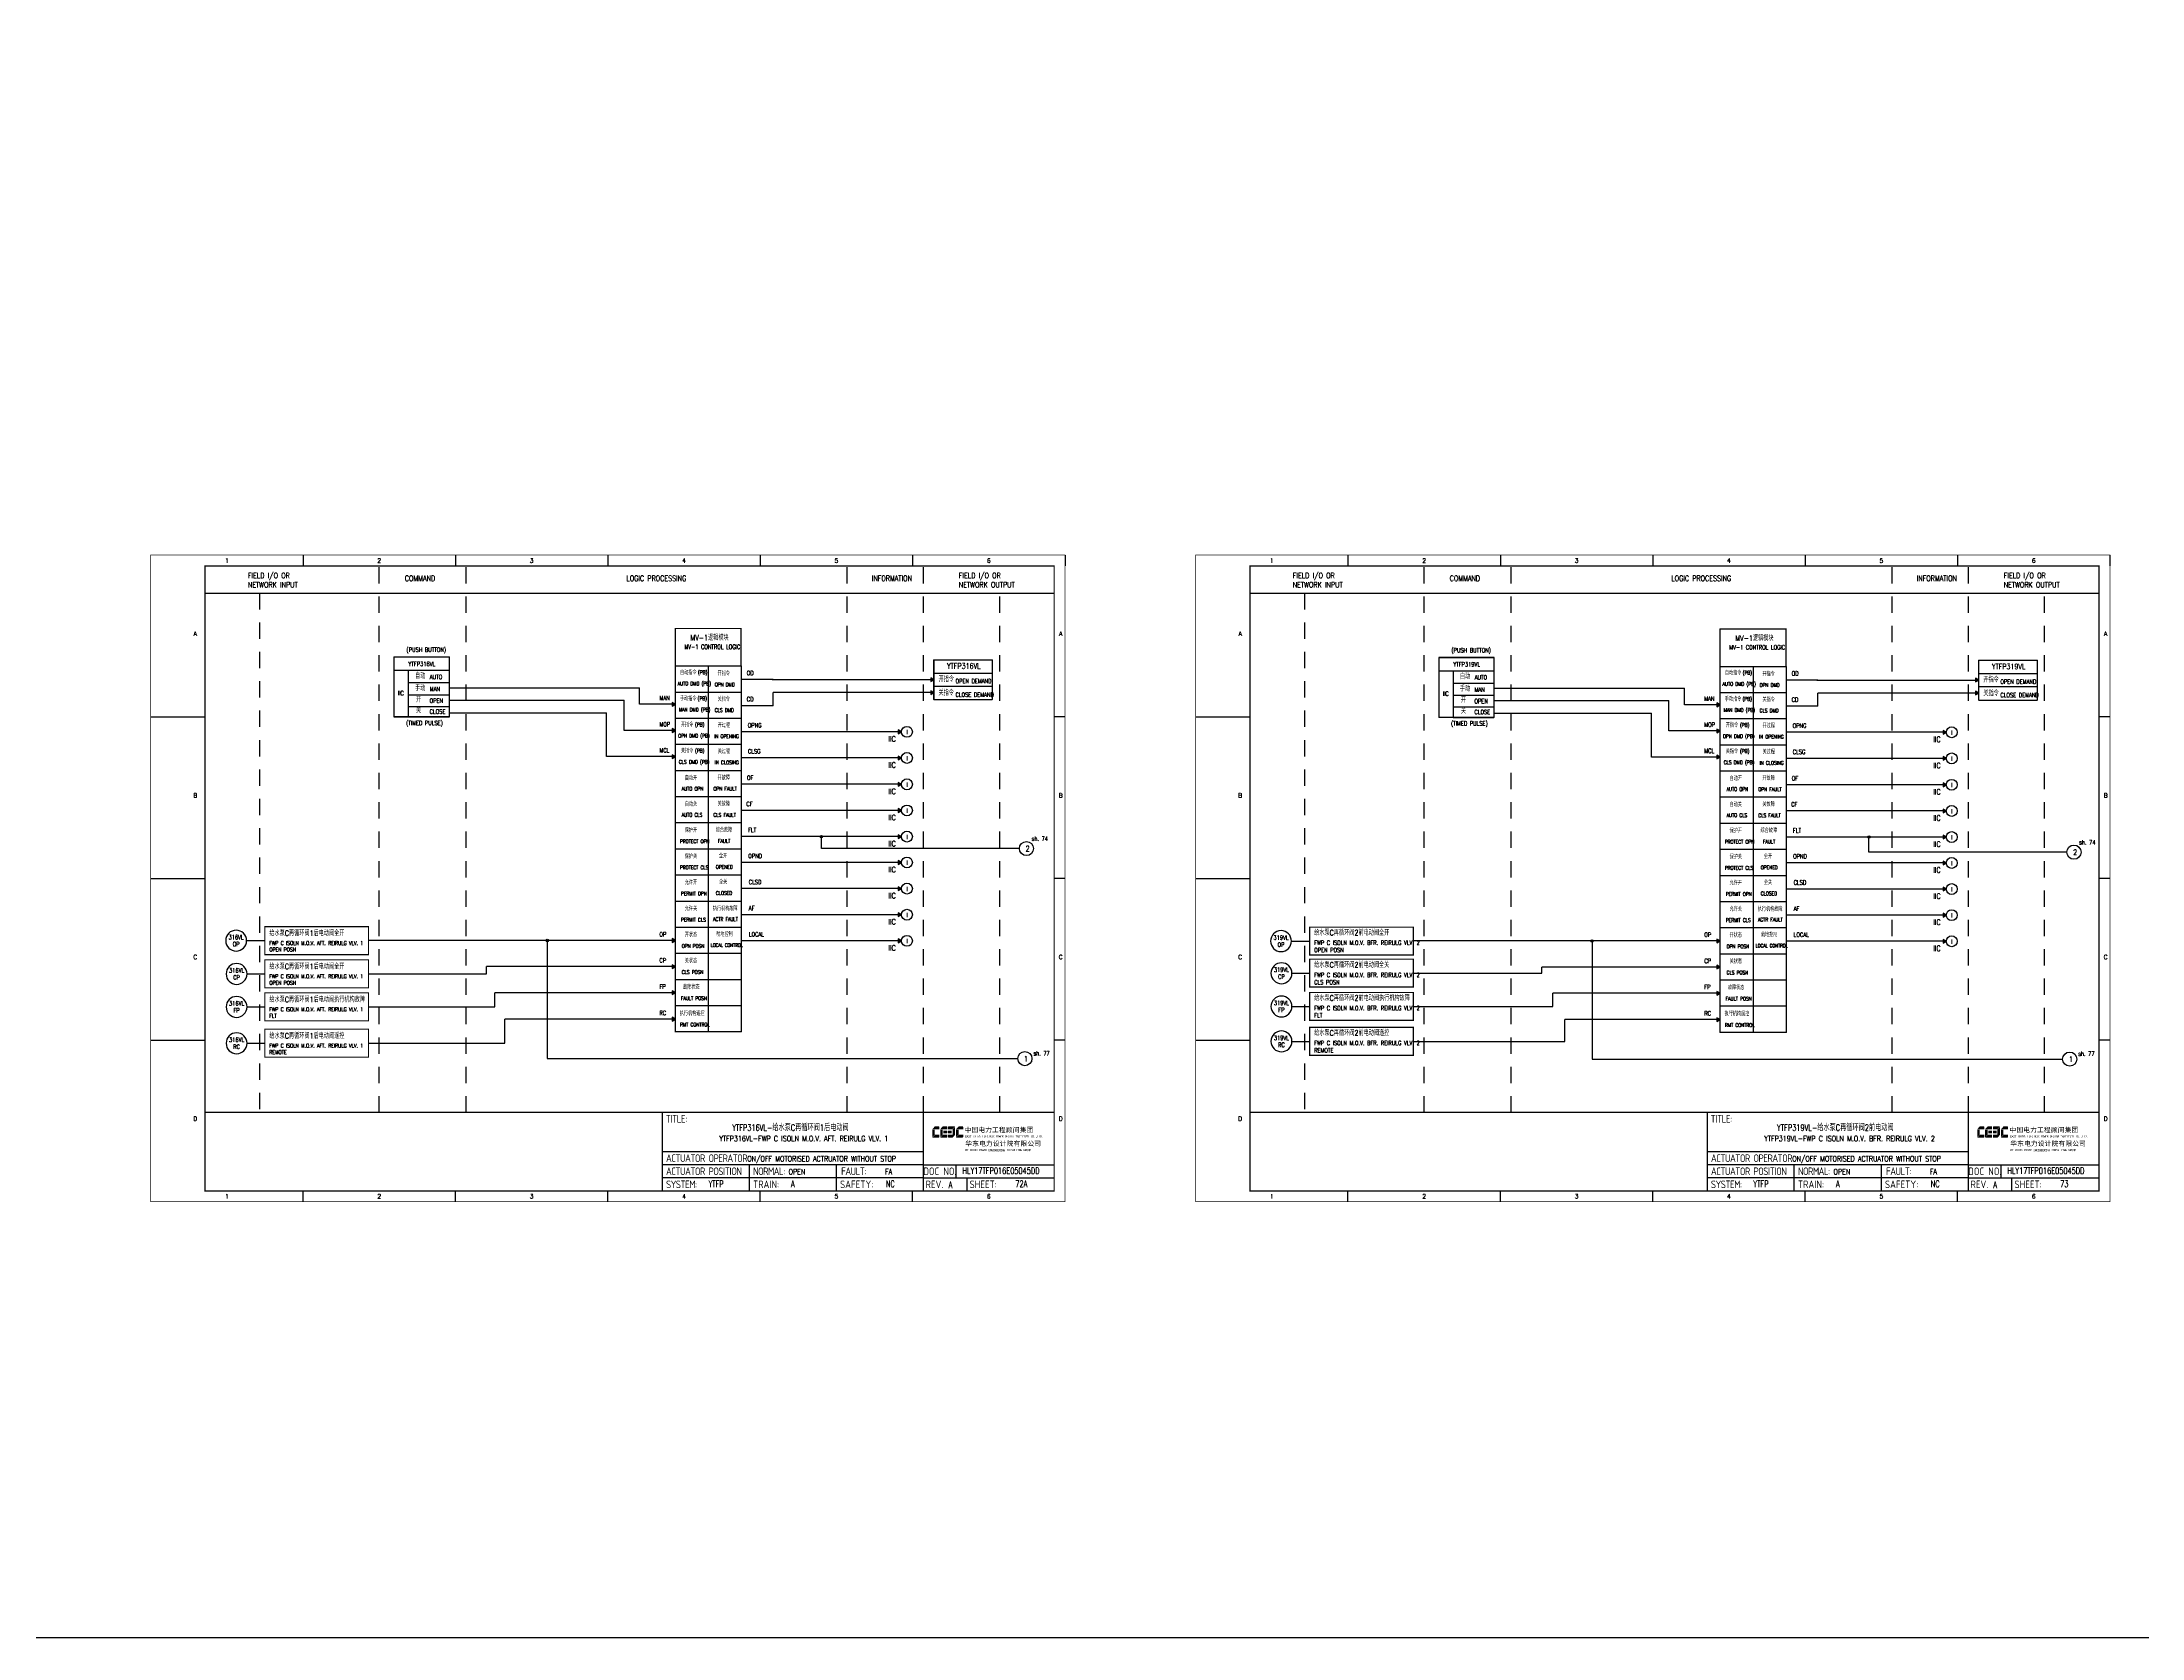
# Model space of a CAD drawing. Header units: millimetres. Extents: x 38833 to 52469, y 29493 to 32647.
# Drawn here: x 43037 to 44001, y 29493 to 30226 of the extents above; entities that cross this region are included whole.
import ezdxf
from ezdxf.enums import TextEntityAlignment as Align

# ---------------------------------------------------------------- set-up
doc = ezdxf.new("R2010")
doc.units = ezdxf.units.MM
doc.linetypes.add('DASHED', pattern=[0.75, 0.5, -0.25])
doc.linetypes.add('JIS_02_0.7', pattern=[1.35, 0.75, -0.6])
for name, color, linetype in [('INSTRUMENT', 4, 'Continuous'), ('MLINE', 6, 'Continuous'), ('TITLE', 1, 'Continuous'), ('TK', 7, 'Continuous'), ('图框_外框线', 7, 'Continuous'), ('图框_标题栏文字', 6, 'Continuous')]:
    doc.layers.add(name, color=color, linetype=linetype)
doc.styles.add('ecepdi', font='simhei.ttf', dxfattribs={"width": 0.9})
doc.styles.get("Standard").update_dxf_attribs({"font": 'romans.shx', "width": 0.7, "bigfont": 'hztxta.shx'})
doc.styles.add('工程字', font='gbenor.shx', dxfattribs={"bigfont": 'gbcbig.shx'})

# ---------------------------------------------------------------- blocks, each defined once
blk = doc.blocks.new('INS00')
at = {"layer": 'INSTRUMENT', "color": 0}
blk.add_lwpolyline([(6, 0, 1), (-6, 0, 1)], format="xyb", close=True, dxfattribs=at)
at = {"layer": 'INSTRUMENT', "flags": 1}
for tag, p in [('INSNAM', (0, 9)), ('INSDGN', (0, -9)), ('INSTYP', (0, -12)), ('INSSUP', (0, -15)), ('INSMAN', (0, -18)), ('INSREM', (0, -21))]:
    blk.add_attdef(tag, text='', height=3, dxfattribs=at).set_placement(p, align=Align.TOP_CENTER)
at = {"layer": 'INSTRUMENT', "width": 0.7}
for tag, p in [('INSIDE', (0, 2)), ('INSSYS', (0, -2))]:
    blk.add_attdef(tag, text='', height=2.5, dxfattribs=at).set_placement(p, align=Align.MIDDLE)
for tag, p in [('INSHH', (6, 3.5)), ('INSL', (6, -3)), ('INSLL', (6, -6))]:
    blk.add_attdef(tag, p, '', height=2.5, dxfattribs=at)
at = {"layer": 'INSTRUMENT', "linetype": 'DASHED', "width": 0.7}
blk.add_attdef('INSH', (6, 0.5), '', height=2.5, dxfattribs=at)
blk = doc.blocks.new('A$C1E0003F3')
h = blk.add_hatch(color=152)
edge = h.paths.add_edge_path()
edge.add_ellipse((5.15, 4.41), major_axis=(0, 0.211), ratio=0.769231, start_angle=-90, end_angle=0)
edge.add_line((5.15, 4.62), (3.22, 4.62))
edge.add_line((3.22, 4.62), (2.09, 3.35))
edge.add_line((2.09, 3.35), (5.32, 3.35))
edge.add_line((5.32, 3.35), (5.32, 4.41))
h.paths.add_polyline_path([(3.22, 3.23), (2.09, 3.23), (2.09, -0.36), (3.22, 0.91)])
edge = h.paths.add_edge_path()
edge.add_line((5.32, 0.81), (3.27, 0.81))
edge.add_line((3.27, 0.81), (2.13, -0.46))
edge.add_line((2.13, -0.46), (5.15, -0.46))
edge.add_ellipse((5.15, -0.25), major_axis=(0, 0.211), ratio=0.769231, start_angle=180, end_angle=270)
edge.add_line((5.32, -0.25), (5.32, 0.81))
h = blk.add_hatch(color=152)
edge = h.paths.add_edge_path()
edge.add_ellipse((8.78, 4.41), major_axis=(0, 0.211), ratio=0.769231, start_angle=-90, end_angle=0)
edge.add_line((8.78, 4.62), (6.84, 4.62))
edge.add_line((6.84, 4.62), (5.71, 3.35))
edge.add_line((5.71, 3.35), (8.94, 3.35))
edge.add_line((8.94, 3.35), (8.94, 4.41))
h.paths.add_polyline_path([(6.84, 3.23), (5.71, 3.23), (5.71, -0.36), (6.84, 0.91)])
edge = h.paths.add_edge_path()
edge.add_ellipse((8.78, 2.49), major_axis=(0, 0.211), ratio=0.769231, start_angle=-90, end_angle=0)
edge.add_line((8.78, 2.7), (7.22, 2.7))
edge.add_line((7.22, 2.7), (7.22, 1.44))
edge.add_line((7.22, 1.44), (8.78, 1.44))
edge.add_ellipse((8.78, 1.65), major_axis=(0, 0.211), ratio=0.769231, start_angle=180, end_angle=270)
edge.add_line((8.94, 1.65), (8.94, 2.49))
edge = h.paths.add_edge_path()
edge.add_line((8.94, 0.81), (6.89, 0.81))
edge.add_line((6.89, 0.81), (5.75, -0.46))
edge.add_line((5.75, -0.46), (8.78, -0.46))
edge.add_ellipse((8.78, -0.25), major_axis=(0, 0.211), ratio=0.769231, start_angle=180, end_angle=270)
edge.add_line((8.94, -0.25), (8.94, 0.81))
h = blk.add_hatch(color=1)
edge = h.paths.add_edge_path()
edge.add_line((12.48, 4.62), (9.46, 4.62))
edge.add_ellipse((9.46, 4.41), major_axis=(0, 0.211), ratio=0.769231, start_angle=0, end_angle=90)
edge.add_line((9.3, 4.41), (9.3, 3.35))
edge.add_line((9.3, 3.35), (11.35, 3.35))
edge.add_line((11.35, 3.35), (12.48, 4.62))
h.paths.add_polyline_path([(12.57, 4.56), (11.38, 3.23), (11.38, 0.93), (12.57, 0.93)])
edge = h.paths.add_edge_path()
edge.add_line((11.03, 2.7), (9.46, 2.7))
edge.add_ellipse((9.46, 2.49), major_axis=(0, 0.211), ratio=0.769231, start_angle=0, end_angle=90)
edge.add_line((9.3, 2.49), (9.3, 1.65))
edge.add_ellipse((9.46, 1.65), major_axis=(0, 0.211), ratio=0.769231, start_angle=90, end_angle=180)
edge.add_line((9.46, 1.44), (11.03, 1.44))
edge.add_line((11.03, 1.44), (11.03, 2.7))
h = blk.add_hatch(color=1)
edge = h.paths.add_edge_path()
edge.add_line((12.58, 0.79), (9.3, 0.79))
edge.add_line((9.3, 0.79), (9.3, -0.27))
edge.add_ellipse((9.46, -0.27), major_axis=(0, 0.211), ratio=0.769231, start_angle=90, end_angle=180)
edge.add_line((9.46, -0.48), (11.43, -0.48))
edge.add_line((11.43, -0.48), (12.58, 0.79))
h = blk.add_hatch(color=152)
edge = h.paths.add_edge_path()
edge.add_ellipse((16.11, 4.41), major_axis=(0, 0.211), ratio=0.769231, start_angle=-90, end_angle=0)
edge.add_line((16.11, 4.62), (14.14, 4.62))
edge.add_line((14.14, 4.62), (13, 3.35))
edge.add_line((13, 3.35), (16.27, 3.35))
edge.add_line((16.27, 3.35), (16.27, 4.41))
h.paths.add_polyline_path([(14.14, 3.23), (13, 3.23), (13, -0.36), (14.14, 0.91)])
edge = h.paths.add_edge_path()
edge.add_line((16.27, 0.81), (14.18, 0.81))
edge.add_line((14.18, 0.81), (13.04, -0.46))
edge.add_line((13.04, -0.46), (16.03, -0.46))
edge.add_ellipse((16.03, -0.15), major_axis=(0, 0.316), ratio=0.769231, start_angle=180, end_angle=270)
edge.add_line((16.27, -0.15), (16.27, 0.81))
at = {"layer": 'TITLE', "color": 7, "style": 'ecepdi'}
for s, p in [('中', (16.92, 1.94)), ('国', (20.09, 2)), ('电', (23.25, 1.99)), ('力', (26.39, 1.96)), ('工', (29.53, 1.95)), ('程', (32.71, 1.98)), ('顾', (35.9, 1.98)), ('问', (39.09, 1.94)), ('集', (42.26, 1.98)), ('团', (45.42, 2.01)), ('华', (17.24, -4.31)), ('东', (20.45, -4.29)), ('电', (23.62, -4.35)), ('力', (26.75, -4.32)), ('设', (29.92, -4.3)), ('计', (33.05, -4.31)), ('院', (36.26, -4.29)), ('有', (39.41, -4.29)), ('限', (42.57, -4.32)), ('公', (45.78, -4.38)), ('司', (48.91, -4.35))]:
    blk.add_text(s, height=2.2, dxfattribs=at).set_placement(p)
at = {"layer": 'TITLE', "color": 7, "style": 'ecepdi', "width": 0.975}
for s, p in [('E', (17.58, 0.02)), ('A', (18.29, 0.03)), ('S', (19, 0.03)), ('T', (19.7, 0.03)), ('C', (21.1, 0.09)), ('H', (21.77, 0.09)), ('I', (22.46, 0.09)), ('N', (23.17, 0.1)), ('A', (23.86, 0.1)), ('E', (25.35, 0.09)), ('L', (26.05, 0.11)), ('E', (26.76, 0.1)), ('C', (27.46, 0.12)), ('T', (28.18, 0.11)), ('R', (28.87, 0.1)), ('I', (29.57, 0.11)), ('C', (30.28, 0.1)), ('P', (31.64, 0.09)), ('O', (32.32, 0.08)), ('W', (33.03, 0.08)), ('E', (33.72, 0.08)), ('R', (34.42, 0.09)), ('D', (35.81, 0.1)), ('E', (36.52, 0.1)), ('S', (37.2, 0.1)), ('I', (37.91, 0.09)), ('G', (38.68, 0.11)), ('N', (39.38, 0.09)), ('I', (40.72, 0.07)), ('N', (41.43, 0.08)), ('S', (42.14, 0.08)), ('T', (42.83, 0.08)), ('I', (43.52, 0.09)), ('T', (44.22, 0.07)), ('U', (44.93, 0.07)), ('T', (45.63, 0.08)), ('E', (46.34, 0.09)), ('C', (47.76, 0.11)), ('O', (48.48, 0.1)), ('L', (50.56, 0.1)), ('T', (51.27, 0.1)), ('D', (51.96, 0.1)), ('O', (17.67, -6.18)), ('OF', (18.01, -6.2)), ('F', (18.37, -6.2)), ('C', (19.8, -6.19)), ('H', (20.47, -6.19)), ('I', (21.15, -6.19)), ('N', (21.87, -6.18)), ('A', (22.56, -6.18)), ('P', (23.98, -6.2)), ('O', (24.66, -6.21)), ('W', (25.36, -6.21)), ('E', (26.06, -6.21)), ('R', (26.75, -6.2)), ('E', (28.19, -6.24)), ('N', (28.91, -6.27)), ('G', (29.62, -6.26)), ('I', (30.32, -6.27)), ('N', (31.02, -6.27)), ('E', (31.7, -6.28)), ('E', (32.41, -6.27)), ('R', (33.1, -6.24)), ('I', (33.81, -6.24)), ('N', (34.51, -6.26)), ('G', (35.2, -6.24)), ('C', (36.61, -6.19)), ('O', (37.3, -6.21)), ('N', (38, -6.2)), ('S', (38.71, -6.21)), ('U', (39.41, -6.18)), ('L', (40.11, -6.18)), ('T', (40.81, -6.19)), ('I', (41.51, -6.21)), ('N', (42.2, -6.21)), ('G', (42.91, -6.17)), ('G', (44.29, -6.2)), ('R', (45, -6.21)), ('O', (45.69, -6.22)), ('U', (46.39, -6.2)), ('P', (47.1, -6.23)), ('.', (49.23, 0.1)), (',', (49.87, 0.1)), ('.', (52.72, 0.11))]:
    blk.add_text(s, height=1, dxfattribs=at).set_placement(p, align=Align.MIDDLE_CENTER)
blk = doc.blocks.new('A$C613255F0')
for p, q in [((70, 297), (70, 292)), ((140, 297), (140, 292)), ((210, 297), (210, 292)), ((280, 297), (280, 292)), ((350, 297), (350, 292)), ((420, 297), (420, 292)), ((0, 222.75), (25, 222.75)), ((420, 222.75), (415, 222.75)), ((0, 148.5), (25, 148.5)), ((420, 148.5), (415, 148.5)), ((0, 74.25), (25, 74.25)), ((420, 74.25), (415, 74.25)), ((70, 0), (70, 5)), ((140, 0), (140, 5)), ((210, 0), (210, 5)), ((280, 0), (280, 5)), ((350, 0), (350, 5))]:
    blk.add_line(p, q)
at = {"layer": 'MLINE', "linetype": 'JIS_02_0.7', "ltscale": 10}
for p, q in [((105, 41), (105, 292)), ((145, 41), (145, 292)), ((320, 41), (320, 292)), ((355, 41), (355, 292)), ((50, 279.56), (50, 41)), ((390, 41), (390, 279.56))]:
    blk.add_line(p, q, dxfattribs=at)
at = {"layer": 'MLINE'}
blk.add_line((25, 279.56), (415, 279.56), dxfattribs=at)
at = {"layer": '图框_外框线'}
for p, q in [((355, 5), (355, 41)), ((355, 23), (235, 23)), ((355, 17), (235, 17)), ((355, 11), (235, 11)), ((355, 11), (235, 11)), ((275, 11), (275, 17)), ((275, 5), (275, 11)), ((315, 11), (315, 17)), ((315, 5), (315, 11)), ((355, 17), (415, 17)), ((355, 11), (415, 11)), ((370, 11), (370, 17)), ((375, 5), (375, 11))]:
    blk.add_line(p, q, dxfattribs=at)
for points, const_width in [([(0, 0), (420, 0), (420, 297), (0, 297)], 0.3), ([(25, 5), (415, 5), (415, 292), (25, 292)], 0.6)]:
    blk.add_lwpolyline(points, close=True, dxfattribs=dict(at, const_width=const_width))
at = {"layer": '图框_外框线', "const_width": 0.6}
blk.add_lwpolyline([(235, 41), (25, 41)], dxfattribs=at)
at = {"layer": '图框_外框线'}
blk.add_lwpolyline([(415, 41, 0.6, 0.6, 0), (235, 41, 0.6, 0.6, 0), (235, 5, 0, 0, 0)], format="xyseb", dxfattribs=at)
blk.add_blockref('A$C1E0003F3', (356.94, 29.95))
at = {"layer": 'MLINE', "char_height": 2.5, "width": 31.8959, "attachment_point": 1}
for s, insert in [('FIELD I/O OR', (44.67, 288.89)), ('FIELD I/O OR', (371.22, 288.89)), ('NETWORK INPUT', (44.67, 284.64)), ('COMMAND', (116.74, 287.58)), ('LOGIC PROCESSING', (218.52, 287.58)), ('INFORMATION', (331.25, 287.58)), ('NETWORK OUTPUT', (371.22, 284.64))]:
    blk.add_mtext(s, dxfattribs=dict(at, insert=insert))
at = {"layer": 'TK', "color": 3}
for s, p in [('1', (35, 294.5)), ('2', (105, 294.5)), ('3', (175, 294.5)), ('4', (245, 294.5)), ('5', (315, 294.5)), ('6', (385, 294.5)), ('1', (35, 2.5)), ('2', (105, 2.5)), ('3', (175, 2.5)), ('4', (245, 2.5)), ('5', (315, 2.5)), ('6', (385, 2.5))]:
    blk.add_text(s, height=2, dxfattribs=at).set_placement(p, align=Align.MIDDLE)
for s, p in [('A', (20.5, 259.88)), ('A', (418, 259.88)), ('B', (20.5, 185.62)), ('B', (418, 185.62)), ('C', (20.5, 111.38)), ('C', (418, 111.38)), ('D', (20.5, 37.12)), ('D', (418, 37.12))]:
    blk.add_text(s, height=2, dxfattribs=at).set_placement(p, align=Align.CENTER)
at = {"layer": '图框_标题栏文字', "char_height": 3.5, "style": '工程字'}
for s, insert, width, attachment_point in [('{\\T0.9; TITLE:}', (234.86, 38.09), 14.2249, 4), ('{\\T0.9; ACTUATOR OPERATOR:}', (235, 20), 40, 4), ('{\\T0.9; ACTUATOR POSITION}', (235, 14), 45, 4), ('{\\T0.9; SYSTEM:}', (235, 8), 17.9526, 4), ('{\\T0.9; }TRAIN: ', (275, 8), 17.6638, 4), ('{\\T0.9; NORMAL:}', (275, 14), 18.2557, 4), ('SAFETY:', (324.3, 8), 22.3993, 5), ('{\\T0.9; FAULT:}', (315.44, 14), 15, 4), ('DOC NO.', (362.5, 14), 15, 5), ('REV.', (360, 8), 10, 5), ('SHEET:', (382.42, 8), 20, 5)]:
    blk.add_mtext(s, dxfattribs=dict(at, insert=insert, width=width, attachment_point=attachment_point))

msp = doc.modelspace()

# ---------------------------------------------------------------- hatches: boundary and pattern name
for points in [[(43446.55, 29933.23), (43445.05, 29934.09), (43445.05, 29932.36)], [(43926.46, 29933.09), (43924.96, 29933.95), (43924.96, 29932.22)], [(43327.76, 29921.93), (43326.26, 29922.79), (43326.26, 29921.06)], [(43446.55, 29927.33), (43445.05, 29928.19), (43445.05, 29926.46)], [(43807.67, 29921.72), (43806.17, 29922.59), (43806.17, 29920.85)], [(43926.46, 29927.12), (43924.96, 29927.99), (43924.96, 29926.25)], [(43327.76, 29909.93), (43326.26, 29910.79), (43326.26, 29909.06)], [(43431.64, 29909.3), (43430.14, 29910.17), (43430.14, 29908.44)], [(43807.67, 29909.72), (43806.17, 29910.59), (43806.17, 29908.85)], [(43911.54, 29909.09), (43910.04, 29909.96), (43910.04, 29908.23)], [(43327.76, 29897.93), (43326.26, 29898.79), (43326.26, 29897.06)], [(43431.64, 29897.3), (43430.14, 29898.17), (43430.14, 29896.44)], [(43807.67, 29897.72), (43806.17, 29898.59), (43806.17, 29896.85)], [(43911.54, 29897.09), (43910.04, 29897.96), (43910.04, 29896.23)], [(43431.64, 29885.19), (43430.14, 29886.05), (43430.14, 29884.32)], [(43911.54, 29884.98), (43910.04, 29885.84), (43910.04, 29884.11)], [(43431.64, 29873.19), (43430.14, 29874.05), (43430.14, 29872.32)], [(43911.54, 29872.98), (43910.04, 29873.84), (43910.04, 29872.11)], [(43431.64, 29861.19), (43430.14, 29862.05), (43430.14, 29860.32)], [(43911.54, 29860.98), (43910.04, 29861.84), (43910.04, 29860.11)], [(43431.64, 29849.3), (43430.14, 29850.17), (43430.14, 29848.44)], [(43911.54, 29849.09), (43910.04, 29849.96), (43910.04, 29848.23)], [(43431.64, 29837.3), (43430.14, 29838.17), (43430.14, 29836.44)], [(43911.54, 29837.09), (43910.04, 29837.96), (43910.04, 29836.23)], [(43431.64, 29825.3), (43430.14, 29826.17), (43430.14, 29824.44)], [(43911.54, 29825.09), (43910.04, 29825.96), (43910.04, 29824.23)], [(43327.76, 29813.46), (43326.26, 29814.32), (43326.26, 29812.59)], [(43431.64, 29813.3), (43430.14, 29814.17), (43430.14, 29812.44)], [(43807.67, 29813.25), (43806.17, 29814.11), (43806.17, 29812.38)], [(43911.54, 29813.09), (43910.04, 29813.96), (43910.04, 29812.23)], [(43327.76, 29801.46), (43326.26, 29802.32), (43326.26, 29800.59)], [(43807.67, 29801.25), (43806.17, 29802.11), (43806.17, 29800.38)], [(43327.76, 29789.46), (43326.26, 29790.32), (43326.26, 29788.59)], [(43807.67, 29789.25), (43806.17, 29790.11), (43806.17, 29788.38)], [(43327.76, 29777.34), (43326.26, 29778.21), (43326.26, 29776.47)], [(43807.67, 29777.13), (43806.17, 29778), (43806.17, 29776.26)]]:
    msp.add_hatch(color=256).paths.add_polyline_path(points)
h = msp.add_hatch(color=256)
edge = h.paths.add_edge_path()
edge.add_arc((43394.84, 29861.19), 0.55, 0, 360)
h = msp.add_hatch(color=256)
edge = h.paths.add_edge_path()
edge.add_arc((43876, 29860.98), 0.55, 0, 360)
h = msp.add_hatch(color=256)
edge = h.paths.add_edge_path()
edge.add_arc((43268.92, 29813.46), 0.55, 0, 360)
h = msp.add_hatch(color=256)
edge = h.paths.add_edge_path()
edge.add_arc((43748.83, 29813.25), 0.55, 0, 360)

# ---------------------------------------------------------------- linework, layer by layer
for p, q in [((43327.76, 29939.58), (43327.76, 29956.76)), ((43358.04, 29939.58), (43358.04, 29956.76)), ((43807.67, 29939.38), (43807.67, 29956.55)), ((43807.67, 29956.55), (43837.95, 29956.55)), ((43837.95, 29939.38), (43837.95, 29956.55)), ((43327.76, 29939.58), (43358.04, 29939.58)), ((43342.9, 29939.58), (43342.9, 29771.47)), ((43198.66, 29937.58), (43223.83, 29937.58)), ((43205.08, 29937.58), (43205.08, 29916.12)), ((43205.08, 29931.92), (43223.83, 29931.92)), ((43372.65, 29933.3), (43358.04, 29933.3)), ((43372.23, 29933.3), (43446.55, 29933.3)), ((43446.55, 29936.23), (43473.34, 29936.23)), ((43446.55, 29936.23), (43473.34, 29936.23)), ((43446.55, 29930.3), (43473.34, 29930.3)), ((43678.57, 29937.37), (43703.74, 29937.37)), ((43684.99, 29937.37), (43684.99, 29915.91)), ((43684.99, 29931.71), (43703.74, 29931.71)), ((43807.67, 29939.38), (43837.95, 29939.38)), ((43822.81, 29939.38), (43822.81, 29771.26)), ((43852.56, 29933.09), (43837.95, 29933.09)), ((43852.13, 29933.09), (43926.46, 29933.09)), ((43926.46, 29936.02), (43953.24, 29936.02)), ((43926.46, 29936.02), (43953.24, 29936.02)), ((43926.46, 29930.09), (43953.24, 29930.09)), ((43205.08, 29926.3), (43223.83, 29926.3)), ((43205.08, 29920.98), (43223.83, 29920.98)), ((43223.83, 29929.52), (43311.31, 29929.52)), ((43223.83, 29923.83), (43304.21, 29923.83)), ((43304.21, 29909.93), (43304.21, 29923.83)), ((43311.31, 29921.93), (43311.31, 29929.52)), ((43327.76, 29921.93), (43311.31, 29921.93)), ((43327.76, 29927.58), (43358.04, 29927.58)), ((43372.65, 29921.3), (43358.04, 29921.3)), ((43446.55, 29927.33), (43372.65, 29927.33)), ((43372.65, 29921.3), (43372.65, 29927.33)), ((43446.55, 29924.1), (43473.34, 29924.1)), ((43446.55, 29924.1), (43473.34, 29924.1)), ((43684.99, 29926.09), (43703.74, 29926.09)), ((43684.99, 29920.77), (43703.74, 29920.77)), ((43703.74, 29929.31), (43791.22, 29929.31)), ((43703.74, 29923.62), (43784.11, 29923.62)), ((43784.11, 29909.72), (43784.11, 29923.62)), ((43791.22, 29921.72), (43791.22, 29929.31)), ((43807.67, 29921.72), (43791.22, 29921.72)), ((43807.67, 29927.38), (43837.95, 29927.38)), ((43852.56, 29921.09), (43837.95, 29921.09)), ((43926.46, 29927.12), (43852.56, 29927.12)), ((43852.56, 29921.09), (43852.56, 29927.12)), ((43926.46, 29923.89), (43953.24, 29923.89)), ((43926.46, 29923.89), (43953.24, 29923.89)), ((43205.08, 29916.12), (43223.83, 29916.12)), ((43205.08, 29916.12), (43223.83, 29916.12)), ((43223.83, 29918.1), (43296.17, 29918.1)), ((43296.17, 29897.93), (43296.17, 29918.1)), ((43327.76, 29915.58), (43358.04, 29915.58)), ((43684.99, 29915.91), (43703.74, 29915.91)), ((43684.99, 29915.91), (43703.74, 29915.91)), ((43703.74, 29917.89), (43776.08, 29917.89)), ((43776.08, 29897.72), (43776.08, 29917.89)), ((43807.67, 29915.38), (43837.95, 29915.38)), ((43311.31, 29909.93), (43304.21, 29909.93)), ((43327.76, 29909.93), (43311.31, 29909.93)), ((43327.76, 29903.58), (43358.04, 29903.58)), ((43431.64, 29909.3), (43358.04, 29909.3)), ((43791.22, 29909.72), (43784.11, 29909.72)), ((43807.67, 29909.72), (43791.22, 29909.72)), ((43807.67, 29903.38), (43837.95, 29903.38)), ((43911.54, 29909.09), (43837.95, 29909.09)), ((43327.76, 29897.93), (43296.17, 29897.93)), ((43327.76, 29891.58), (43358.04, 29891.58)), ((43431.64, 29897.3), (43358.04, 29897.3)), ((43807.67, 29897.72), (43776.08, 29897.72)), ((43807.67, 29891.38), (43837.95, 29891.38)), ((43911.54, 29897.09), (43837.95, 29897.09)), ((43431.64, 29885.19), (43358.04, 29885.19)), ((43911.54, 29884.98), (43837.95, 29884.98)), ((43327.76, 29879.58), (43358.04, 29879.58)), ((43431.64, 29873.19), (43358.04, 29873.19)), ((43807.67, 29879.38), (43837.95, 29879.38)), ((43911.54, 29872.98), (43837.95, 29872.98)), ((43327.76, 29867.58), (43358.04, 29867.58)), ((43807.67, 29867.38), (43837.95, 29867.38)), ((43327.76, 29855.58), (43358.04, 29855.58)), ((43431.64, 29861.19), (43358.04, 29861.19)), ((43394.84, 29855.68), (43394.84, 29861.19)), ((43485.79, 29855.68), (43394.84, 29855.68)), ((43807.67, 29855.38), (43837.95, 29855.38)), ((43911.54, 29860.98), (43837.95, 29860.98)), ((43875.96, 29854.03), (43875.96, 29860.98)), ((43966.92, 29854.03), (43875.96, 29854.03)), ((43327.76, 29843.58), (43358.04, 29843.58)), ((43431.64, 29849.3), (43358.04, 29849.3)), ((43807.67, 29843.38), (43837.95, 29843.38)), ((43911.54, 29849.09), (43837.95, 29849.09)), ((43911.54, 29849.09), (43837.95, 29849.09)), ((43431.64, 29837.3), (43358.04, 29837.3)), ((43911.54, 29837.09), (43837.95, 29837.09)), ((43327.76, 29831.58), (43358.04, 29831.58)), ((43431.64, 29825.3), (43358.04, 29825.3)), ((43807.67, 29831.38), (43837.95, 29831.38)), ((43911.54, 29825.09), (43837.95, 29825.09)), ((43327.76, 29819.58), (43358.04, 29819.58)), ((43807.67, 29819.38), (43837.95, 29819.38)), ((43130.84, 29813.39), (43139.22, 29813.39)), ((43327.76, 29813.46), (43186.76, 29813.46)), ((43268.92, 29813.65), (43268.92, 29759.22)), ((43327.76, 29807.58), (43358.04, 29807.58)), ((43431.64, 29813.3), (43358.04, 29813.3)), ((43610.75, 29813.18), (43619.13, 29813.18)), ((43666.74, 29806.75), (43619.13, 29806.75)), ((43807.67, 29813.25), (43666.67, 29813.25)), ((43748.83, 29813.44), (43748.83, 29759.01)), ((43807.67, 29807.38), (43837.95, 29807.38)), ((43911.54, 29813.09), (43837.95, 29813.09)), ((43131.04, 29798.1), (43139.22, 29798.1)), ((43186.83, 29798.1), (43241.09, 29798.1)), ((43327.76, 29801.46), (43241.09, 29801.46)), ((43241.09, 29798.1), (43241.09, 29801.46)), ((43327.76, 29795.58), (43358.04, 29795.58)), ((43610.95, 29798.41), (43619.13, 29798.41)), ((43666.74, 29798.41), (43725.79, 29798.41)), ((43807.67, 29801.25), (43725.79, 29801.25)), ((43725.79, 29798.41), (43725.79, 29801.25)), ((43807.67, 29795.38), (43837.95, 29795.38)), ((43327.76, 29789.46), (43244.78, 29789.46)), ((43244.78, 29782.95), (43244.78, 29789.46)), ((43666.74, 29791.98), (43619.13, 29791.98)), ((43807.67, 29789.25), (43730.79, 29789.25)), ((43730.79, 29783.16), (43730.79, 29789.25)), ((43131.04, 29782.95), (43139.22, 29782.95)), ((43186.83, 29782.95), (43244.78, 29782.95)), ((43327.76, 29777.34), (43249.47, 29777.34)), ((43249.47, 29766.25), (43249.47, 29777.34)), ((43327.76, 29783.58), (43358.04, 29783.58)), ((43610.95, 29783.16), (43619.13, 29783.16)), ((43666.74, 29776.73), (43619.13, 29776.73)), ((43666.74, 29783.16), (43730.79, 29783.16)), ((43807.67, 29777.13), (43736.28, 29777.13)), ((43736.28, 29767.14), (43736.28, 29777.13)), ((43807.67, 29783.38), (43837.95, 29783.38)), ((43131.04, 29766.25), (43139.22, 29766.25)), ((43186.83, 29766.25), (43249.47, 29766.25)), ((43610.95, 29767.14), (43619.13, 29767.14)), ((43666.74, 29767.14), (43736.28, 29767.14)), ((43268.92, 29759.22), (43485.05, 29759.22)), ((43666.74, 29760.71), (43619.13, 29760.71)), ((43748.83, 29759.01), (43964.95, 29759.01))]:
    msp.add_line(p, q)
for points in [[(39417.51, 32646.72), (50497.51, 32646.72), (50497.51, 29493.1), (39417.51, 29493.1)], [(43198.66, 29943.71), (43223.83, 29943.71), (43223.83, 29916.12), (43198.66, 29916.12)], [(43327.76, 29939.58), (43358.04, 29939.58), (43358.04, 29771.47), (43327.76, 29771.47)], [(43678.57, 29943.5), (43703.74, 29943.5), (43703.74, 29915.91), (43678.57, 29915.91)], [(43446.55, 29933.23), (43445.05, 29934.09), (43445.05, 29932.36)], [(43807.67, 29939.38), (43837.95, 29939.38), (43837.95, 29771.26), (43807.67, 29771.26)], [(43926.46, 29933.09), (43924.96, 29933.95), (43924.96, 29932.22)], [(43327.76, 29921.93), (43326.26, 29922.79), (43326.26, 29921.06)], [(43446.55, 29927.33), (43445.05, 29928.19), (43445.05, 29926.46)], [(43807.67, 29921.72), (43806.17, 29922.59), (43806.17, 29920.85)], [(43926.46, 29927.12), (43924.96, 29927.99), (43924.96, 29926.25)], [(43327.76, 29909.93), (43326.26, 29910.79), (43326.26, 29909.06)], [(43431.64, 29909.3), (43430.14, 29910.17), (43430.14, 29908.44)], [(43807.67, 29909.72), (43806.17, 29910.59), (43806.17, 29908.85)], [(43911.54, 29909.09), (43910.04, 29909.96), (43910.04, 29908.23)], [(43327.76, 29897.93), (43326.26, 29898.79), (43326.26, 29897.06)], [(43431.64, 29897.3), (43430.14, 29898.17), (43430.14, 29896.44)], [(43807.67, 29897.72), (43806.17, 29898.59), (43806.17, 29896.85)], [(43911.54, 29897.09), (43910.04, 29897.96), (43910.04, 29896.23)], [(43431.64, 29885.19), (43430.14, 29886.05), (43430.14, 29884.32)], [(43911.54, 29884.98), (43910.04, 29885.84), (43910.04, 29884.11)], [(43431.64, 29873.19), (43430.14, 29874.05), (43430.14, 29872.32)], [(43911.54, 29872.98), (43910.04, 29873.84), (43910.04, 29872.11)], [(43431.64, 29861.19), (43430.14, 29862.05), (43430.14, 29860.32)], [(43911.54, 29860.98), (43910.04, 29861.84), (43910.04, 29860.11)], [(43431.64, 29849.3), (43430.14, 29850.17), (43430.14, 29848.44)], [(43911.54, 29849.09), (43910.04, 29849.96), (43910.04, 29848.23)], [(43431.64, 29837.3), (43430.14, 29838.17), (43430.14, 29836.44)], [(43911.54, 29837.09), (43910.04, 29837.96), (43910.04, 29836.23)], [(43431.64, 29825.3), (43430.14, 29826.17), (43430.14, 29824.44)], [(43911.54, 29825.09), (43910.04, 29825.96), (43910.04, 29824.23)], [(43327.76, 29813.46), (43326.26, 29814.32), (43326.26, 29812.59)], [(43431.64, 29813.3), (43430.14, 29814.17), (43430.14, 29812.44)], [(43807.67, 29813.25), (43806.17, 29814.11), (43806.17, 29812.38)], [(43911.54, 29813.09), (43910.04, 29813.96), (43910.04, 29812.23)], [(43327.76, 29801.46), (43326.26, 29802.32), (43326.26, 29800.59)], [(43807.67, 29801.25), (43806.17, 29802.11), (43806.17, 29800.38)], [(43327.76, 29789.46), (43326.26, 29790.32), (43326.26, 29788.59)], [(43807.67, 29789.25), (43806.17, 29790.11), (43806.17, 29788.38)], [(43327.76, 29777.34), (43326.26, 29778.21), (43326.26, 29776.47)], [(43807.67, 29777.13), (43806.17, 29778), (43806.17, 29776.26)]]:
    msp.add_lwpolyline(points, close=True)
for points, const_width in [([(43327.76, 29956.76), (43358.04, 29956.76), (43358.04, 29771.47), (43327.76, 29771.47), (43327.76, 29956.76)], 0.5), ([(43327.76, 29956.76), (43358.04, 29956.76), (43358.04, 29771.47), (43327.76, 29771.47), (43327.76, 29956.76)], 0.2), ([(43807.67, 29956.55), (43837.95, 29956.55), (43837.95, 29771.26), (43807.67, 29771.26), (43807.67, 29956.55)], 0.5), ([(43807.67, 29956.55), (43837.95, 29956.55), (43837.95, 29771.26), (43807.67, 29771.26), (43807.67, 29956.55)], 0.2), ([(43198.66, 29943.71), (43223.83, 29943.71), (43223.83, 29916.12), (43198.66, 29916.12), (43198.66, 29943.71)], 0.5), ([(43446.55, 29942.35), (43473.34, 29942.35), (43473.34, 29924.1), (43446.55, 29924.1), (43446.55, 29942.35)], 0.5), ([(43678.57, 29943.5), (43703.74, 29943.5), (43703.74, 29915.91), (43678.57, 29915.91), (43678.57, 29943.5)], 0.5), ([(43926.46, 29942.15), (43953.24, 29942.15), (43953.24, 29923.89), (43926.46, 29923.89), (43926.46, 29942.15)], 0.5), ([(43139.22, 29819.82), (43186.83, 29819.82), (43186.83, 29806.96), (43139.22, 29806.96), (43139.22, 29819.82)], 0.5), ([(43619.13, 29819.61), (43666.74, 29819.61), (43666.74, 29806.75), (43619.13, 29806.75), (43619.13, 29819.61)], 0.5), ([(43139.22, 29804.53), (43186.83, 29804.53), (43186.83, 29791.67), (43139.22, 29791.67), (43139.22, 29804.53)], 0.5), ([(43619.13, 29804.84), (43666.74, 29804.84), (43666.74, 29791.98), (43619.13, 29791.98), (43619.13, 29804.84)], 0.5), ([(43139.22, 29789.38), (43186.83, 29789.38), (43186.83, 29776.51), (43139.22, 29776.51), (43139.22, 29789.38)], 0.5), ([(43619.13, 29789.59), (43666.74, 29789.59), (43666.74, 29776.73), (43619.13, 29776.73), (43619.13, 29789.59)], 0.5), ([(43139.22, 29772.68), (43186.83, 29772.68), (43186.83, 29759.82), (43139.22, 29759.82), (43139.22, 29772.68)], 0.5), ([(43619.13, 29773.57), (43666.74, 29773.57), (43666.74, 29760.71), (43619.13, 29760.71), (43619.13, 29773.57)], 0.5)]:
    msp.add_lwpolyline(points, dxfattribs=dict(const_width=const_width))
for points in [[(43446.55, 29924.1), (43446.55, 29942.35), (43473.34, 29942.35), (43473.34, 29924.1)], [(43446.55, 29924.1), (43446.55, 29942.35), (43473.34, 29942.35), (43473.34, 29924.1)], [(43926.46, 29923.89), (43926.46, 29942.15), (43953.24, 29942.15), (43953.24, 29923.89)], [(43926.46, 29923.89), (43926.46, 29942.15), (43953.24, 29942.15), (43953.24, 29923.89)]]:
    msp.add_lwpolyline(points)
for centre, radius in [((43434.14, 29909.3), 2.5), ((43914.04, 29909.09), 2.5), ((43434.14, 29897.3), 2.5), ((43914.04, 29897.09), 2.5), ((43434.14, 29885.19), 2.5), ((43914.04, 29884.98), 2.5), ((43434.14, 29873.19), 2.5), ((43914.04, 29872.98), 2.5), ((43434.14, 29861.19), 2.5), ((43914.04, 29860.98), 2.5), ((43394.84, 29861.19), 0.55), ((43489.04, 29855.68), 3.25), ((43876, 29860.98), 0.55), ((43970.17, 29854.03), 3.25), ((43434.14, 29849.3), 2.5), ((43914.04, 29849.09), 2.5), ((43434.14, 29837.3), 2.5), ((43914.04, 29837.09), 2.5), ((43434.14, 29825.3), 2.5), ((43914.04, 29825.09), 2.5), ((43434.14, 29813.3), 2.5), ((43914.04, 29813.09), 2.5), ((43268.92, 29813.46), 0.55), ((43748.83, 29813.25), 0.55), ((43488.3, 29759.19), 3.25), ((43968.21, 29758.98), 3.25)]:
    msp.add_circle(centre, radius)

# ---------------------------------------------------------------- block references
for p in [(43086.76, 29693.47), (43566.7, 29693.47)]:
    msp.add_blockref('A$C613255F0', p)
at = {"layer": 'MLINE', "xscale": 0.7999999999992724, "yscale": 0.7999999999992724, "zscale": 0.7999999999992724}
for p, values in [((43126.04, 29813.39), {'INSIDE': '316VL', 'INSSYS': 'OP'}), ((43605.95, 29813.18), {'INSIDE': '319VL', 'INSSYS': 'OP'}), ((43126.24, 29798.1), {'INSIDE': '316VL', 'INSSYS': 'CP'}), ((43606.15, 29798.41), {'INSIDE': '319VL', 'INSSYS': 'CP'}), ((43126.24, 29782.95), {'INSIDE': '316VL', 'INSSYS': 'FP'}), ((43606.15, 29783.16), {'INSIDE': '319VL', 'INSSYS': 'FP'}), ((43126.24, 29766.25), {'INSIDE': '316VL', 'INSSYS': 'RC'}), ((43606.15, 29767.14), {'INSIDE': '319VL', 'INSSYS': 'RC'})]:
    msp.add_blockref('INS00', p, dxfattribs=at).add_auto_attribs(values)

# ---------------------------------------------------------------- texts
at = {"width": 0.7}
for p in [(43434.17, 29908.18), (43914.08, 29907.97), (43434.17, 29896.18), (43914.08, 29895.97), (43434.17, 29884.06), (43914.08, 29883.85), (43434.17, 29872.06), (43914.08, 29871.85), (43434.17, 29860.06), (43914.08, 29859.85), (43434.17, 29848.18), (43914.08, 29847.97), (43434.17, 29836.18), (43914.08, 29835.97), (43434.17, 29824.18), (43914.08, 29823.97), (43434.17, 29812.18), (43914.08, 29811.97)]:
    msp.add_text('I', height=2, dxfattribs=at).set_placement(p, align=Align.CENTER)
for s, height, p in [('YTFP316VL-给水泵C再循环阀1后电动阀', 3, (43353.87, 29726.01)), ('YTFP319VL-给水泵C再循环阀2前电动阀', 3, (43833.81, 29726.01)), ('YTFP316VL-FWP C ISOLN M.O.V. AFT. REIRULG VLV. 1 ', 2.5, (43347.96, 29721.23)), ('YTFP319VL-FWP C ISOLN M.O.V. BFR. REIRULG VLV. 2', 2.5, (43827.9, 29721.23))]:
    msp.add_text(s, height=height, dxfattribs=at).set_placement(p)
at = {"attachment_point": 1}
for s, insert, char_height, width in [('MV-1 CONTROL LOGIC', (43331.92, 29949.34), 2, 48.5204), ('MV-1逻辑模块', (43334.71, 29953.8), 2.5, 73.0067), ('MV-1逻辑模块', (43814.62, 29953.59), 2.5, 73.0067), ('(PUSH BUTTON)', (43204.29, 29947.99), 2, 73.0067), ('YTFP316VL', (43205.17, 29941.5), 2, 73.0067), ('YTFP316VL', (43452.56, 29940.77), 2.5, 73.0067), ('(PUSH BUTTON)', (43684.2, 29947.78), 2, 73.0067), ('YTFP319VL', (43685.08, 29941.3), 2, 73.0067), ('MV-1 CONTROL LOGIC', (43811.83, 29949.14), 2, 48.5204), ('YTFP319VL', (43932.47, 29940.56), 2.5, 73.0067), ('手动', (43208.22, 29930.62), 2.5, 73.0067), ('自动', (43208.22, 29936.22), 2.5, 73.0067), ('AUTO', (43214.98, 29935.51), 2, 73.0067), ('MAN', (43214.98, 29929.92), 2, 73.0067), ('AUTO DMD (PB)', (43328.83, 29932.33), 1.7, 73.0067), ('自动指令', (43329.93, 29937.59), 2, 73.0067), ('(PB)', (43338.09, 29937.49), 1.7, 73.0067), ('OPN DMD', (43345.87, 29931.86), 1.7, 73.0067), ('开指令', (43347.16, 29937.12), 2, 73.0067), ('OD', (43360.58, 29937.31), 2, 73.0067), ('开指令', (43448.63, 29934.73), 2.5, 73.0067), ('OPEN DEMAND', (43456.46, 29933.59), 2, 73.0067), ('手动', (43688.12, 29930.41), 2.5, 73.0067), ('自动', (43688.12, 29936.01), 2.5, 73.0067), ('AUTO', (43694.89, 29935.3), 2, 73.0067), ('AUTO DMD (PB)', (43808.74, 29932.13), 1.7, 73.0067), ('自动指令', (43809.84, 29937.38), 2, 73.0067), ('(PB)', (43817.99, 29937.28), 1.7, 73.0067), ('OPN DMD', (43825.78, 29931.65), 1.7, 73.0067), ('开指令', (43827.07, 29936.91), 2, 73.0067), ('OD', (43840.48, 29937.1), 2, 73.0067), ('开指令', (43928.54, 29934.52), 2.5, 73.0067), ('OPEN DEMAND', (43936.37, 29933.38), 2, 73.0067), ('IIC', (43200.34, 29928.07), 2, 73.0067), ('关', (43208.65, 29920.42), 2.5, 73.0067), ('开', (43208.65, 29925.38), 2.5, 73.0067), ('OPEN', (43214.9, 29924.59), 2, 73.0067), ('MAN', (43320.46, 29925.78), 2, 73.0067), ('MAN DMD (PB)', (43329.37, 29920.33), 1.7, 73.0067), ('手动指令', (43329.91, 29925.59), 2, 73.0067), ('(PB)', (43338.01, 29925.49), 1.7, 73.0067), ('关指令', (43347.16, 29925.35), 2, 73.0067), ('CD', (43360.58, 29925.31), 2, 73.0067), ('关指令', (43448.63, 29928.51), 2.5, 73.0067), ('CLOSE DEMAND', (43456.46, 29927.37), 2, 73.0067), ('IIC', (43680.25, 29927.86), 2, 73.0067), ('开', (43688.55, 29925.17), 2.5, 73.0067), ('关', (43688.55, 29920.21), 2.5, 73.0067), ('OPEN', (43694.81, 29924.38), 2, 73.0067), ('MAN', (43694.89, 29929.71), 2, 73.0067), ('MAN', (43800.37, 29925.57), 2, 73.0067), ('MAN DMD (PB)', (43809.28, 29920.13), 1.7, 73.0067), ('手动指令', (43809.82, 29925.38), 2, 73.0067), ('(PB)', (43817.92, 29925.28), 1.7, 73.0067), ('关指令', (43827.07, 29925.14), 2, 73.0067), ('CD', (43840.48, 29925.1), 2, 73.0067), ('关指令', (43928.54, 29928.3), 2.5, 73.0067), ('CLOSE DEMAND', (43936.37, 29927.16), 2, 73.0067), ('(TIMED PULSE)', (43204.08, 29914.36), 2, 73.0067), ('CLOSE', (43214.9, 29919.62), 2, 73.0067), ('MOP', (43320.46, 29913.78), 2, 73.0067), ('开指令', (43330.33, 29913.59), 2, 73.0067), ('(PB)', (43336.81, 29913.49), 1.7, 73.0067), ('CLS DMD', (43345.87, 29920.1), 1.7, 73.0067), ('开过程', (43347.25, 29913.35), 2, 73.0067), ('OPNG', (43361.06, 29913.31), 2, 73.0067), ('(TIMED PULSE)', (43683.99, 29914.15), 2, 73.0067), ('CLOSE', (43694.81, 29919.41), 2, 73.0067), ('MOP', (43800.37, 29913.57), 2, 73.0067), ('开指令', (43810.24, 29913.38), 2, 73.0067), ('(PB)', (43816.71, 29913.28), 1.7, 73.0067), ('CLS DMD', (43825.78, 29919.89), 1.7, 73.0067), ('开过程', (43827.15, 29913.14), 2, 73.0067), ('OPNG', (43840.96, 29913.1), 2, 73.0067), ('MCL', (43320.46, 29901.78), 2, 73.0067), ('OPN DMD (PB)', (43329.05, 29908.33), 1.7, 73.0067), ('关指令', (43330.33, 29901.59), 2, 73.0067), ('(PB)', (43336.81, 29901.49), 1.7, 73.0067), ('IN OPENING', (43345.64, 29908.1), 1.7, 73.0067), ('关过程', (43347.25, 29901.35), 2, 73.0067), ('CLSG', (43361.09, 29901.31), 2, 73.0067), ('IIC', (43425.63, 29907.3), 2.5, 4.5039), ('MCL', (43800.37, 29901.57), 2, 73.0067), ('OPN DMD (PB)', (43808.95, 29908.13), 1.7, 73.0067), ('关指令', (43810.24, 29901.38), 2, 73.0067), ('(PB)', (43816.71, 29901.28), 1.7, 73.0067), ('IN OPENING', (43825.55, 29907.89), 1.7, 73.0067), ('关过程', (43827.15, 29901.14), 2, 73.0067), ('CLSG', (43840.99, 29901.1), 2, 73.0067), ('IIC', (43905.54, 29907.09), 2.5, 4.5039), ('CLS DMD (PB)', (43329.38, 29896.33), 1.7, 73.0067), ('IN CLOSING', (43345.86, 29896.1), 1.7, 73.0067), ('IIC', (43425.63, 29895.3), 2.5, 4.5039), ('CLS DMD (PB)', (43809.29, 29896.13), 1.7, 73.0067), ('IN CLOSING', (43825.77, 29895.89), 1.7, 73.0067), ('IIC', (43905.54, 29895.09), 2.5, 4.5039), ('AUTO OPN', (43330.69, 29884.03), 1.7, 73.0067), ('自动开', (43332.09, 29889.12), 2, 73.0067), ('OPN FAULT', (43345.27, 29883.98), 1.7, 73.0067), ('开故障', (43347.16, 29889.24), 2, 73.0067), ('OF', (43360.64, 29889.19), 2, 73.0067), ('IIC', (43425.63, 29883.19), 2.5, 4.5039), ('AUTO OPN', (43810.6, 29883.82), 1.7, 73.0067), ('自动开', (43812, 29888.91), 2, 73.0067), ('OPN FAULT', (43825.18, 29883.77), 1.7, 73.0067), ('开故障', (43827.07, 29889.03), 2, 73.0067), ('OF', (43840.55, 29888.98), 2, 73.0067), ('IIC', (43905.54, 29882.98), 2.5, 4.5039), ('自动关', (43332.09, 29877.12), 2, 73.0067), ('关故障', (43347.16, 29877.24), 2, 73.0067), ('CF', (43360.38, 29877.19), 2, 73.0067), ('自动关', (43812, 29876.91), 2, 73.0067), ('关故障', (43827.07, 29877.03), 2, 73.0067), ('CF', (43840.29, 29876.98), 2, 73.0067), ('AUTO CLS', (43330.69, 29872.03), 1.7, 73.0067), ('保护开', (43332.09, 29865.12), 2, 73.0067), ('CLS FAULT', (43345.27, 29871.98), 1.7, 73.0067), ('综合故障', (43346.31, 29865.24), 2, 73.0067), ('FLT', (43361.19, 29865.19), 2, 73.0067), ('IIC', (43425.63, 29871.19), 2.5, 4.5039), ('AUTO CLS', (43810.6, 29871.82), 1.7, 73.0067), ('保护开', (43812, 29864.91), 2, 73.0067), ('CLS FAULT', (43825.18, 29871.77), 1.7, 73.0067), ('综合故障', (43826.22, 29865.03), 2, 73.0067), ('FLT', (43841.09, 29864.98), 2, 73.0067), ('IIC', (43905.54, 29870.98), 2.5, 4.5039), ('PROTECT OPN', (43329.88, 29859.86), 1.7, 73.0067), ('保护关', (43332.09, 29853.12), 2, 73.0067), ('FAULT', (43347.37, 29859.98), 1.7, 73.0067), ('全开', (43347.81, 29853.35), 2, 73.0067), ('OPND', (43361.26, 29853.31), 2, 73.0067), ('IIC', (43425.63, 29859.19), 2.5, 4.5039), ('2', (43488.65, 29856.89), 2.5, 73.0067), ('PROTECT OPN', (43809.79, 29859.65), 1.7, 73.0067), ('保护关', (43812, 29852.91), 2, 73.0067), ('FAULT', (43827.28, 29859.77), 1.7, 73.0067), ('全开', (43827.72, 29853.14), 2, 73.0067), ('OPND', (43841.17, 29853.1), 2, 73.0067), ('IIC', (43905.54, 29858.98), 2.5, 4.5039), ('2', (43969.77, 29855.24), 2.5, 73.0067), ('PROTECT CLS', (43329.88, 29847.86), 1.7, 73.0067), ('OPENED', (43346.38, 29848.1), 1.7, 73.0067), ('IIC', (43425.63, 29847.3), 2.5, 4.5039), ('PROTECT CLS', (43809.79, 29847.65), 1.7, 73.0067), ('OPENED', (43826.29, 29847.89), 1.7, 73.0067), ('IIC', (43905.54, 29847.09), 2.5, 4.5039), ('PERMIT OPN', (43330.36, 29835.86), 1.7, 73.0067), ('允许开', (43332.09, 29841.12), 2, 73.0067), ('CLOSED', (43346.38, 29836.1), 1.7, 73.0067), ('全关', (43347.81, 29841.35), 2, 73.0067), ('CLSD', (43361.49, 29841.31), 2, 73.0067), ('IIC', (43425.63, 29835.3), 2.5, 4.5039), ('PERMIT OPN', (43810.27, 29835.65), 1.7, 73.0067), ('允许开', (43812, 29840.91), 2, 73.0067), ('CLOSED', (43826.29, 29835.89), 1.7, 73.0067), ('全关', (43827.72, 29841.14), 2, 73.0067), ('CLSD', (43841.4, 29841.1), 2, 73.0067), ('IIC', (43905.54, 29835.09), 2.5, 4.5039), ('PERMIT CLS', (43330.36, 29823.86), 1.7, 73.0067), ('允许关', (43332.09, 29829.12), 2, 73.0067), ('执行机构故障', (43345.01, 29829.12), 2, 73.0067), ('ACTR FAULT', (43345.08, 29824.1), 1.7, 73.0067), ('AF', (43361.52, 29829.31), 2, 73.0067), ('允许关', (43812, 29828.91), 2, 73.0067), ('执行机构故障', (43824.92, 29828.91), 2, 73.0067), ('ACTR FAULT', (43824.98, 29823.89), 1.7, 73.0067), ('AF', (43841.43, 29829.1), 2, 73.0067), ('给水泵C再循环阀1后电动阀全开', (43141.29, 29818.08), 2.5, 73.0067), ('OP', (43320.46, 29817.31), 2, 73.0067), ('开状态', (43332.09, 29817.12), 2, 73.0067), ('就地控制', (43346.5, 29817.35), 2, 73.0067), ('LOCAL', (43361.52, 29817.31), 2, 73.0067), ('IIC', (43425.63, 29823.3), 2.5, 4.5039), ('给水泵C再循环阀2前电动阀全开', (43621.2, 29818.3), 2.5, 73.0067), ('OP', (43800.37, 29817.1), 2, 73.0067), ('PERMIT CLS', (43810.27, 29823.65), 1.7, 73.0067), ('开状态', (43812, 29816.91), 2, 73.0067), ('就地控制', (43826.41, 29817.14), 2, 73.0067), ('LOCAL', (43841.43, 29817.1), 2, 73.0067), ('IIC', (43905.54, 29823.09), 2.5, 4.5039), ('FWP C ISOLN M.O.V. AFT. REIRULG VLV. 1\\POPEN POSN', (43141.29, 29813.19), 1.8, 73.0067), ('CP', (43320.46, 29805.31), 2, 73.0067), ('OPN POSN', (43330.71, 29811.78), 1.7, 73.0067), ('关状态', (43332.09, 29805.12), 2, 73.0067), ('LOCAL CONTROL', (43344, 29812.1), 1.6, 73.0067), ('IIC', (43425.63, 29811.3), 2.5, 4.5039), ('FWP C ISOLN M.O.V. BFR. REIRULG VLV. 2 \\POPEN POSN', (43621.2, 29813.41), 2, 73.0067), ('CP', (43800.37, 29805.1), 2, 73.0067), ('OPN POSN', (43810.62, 29811.57), 1.7, 73.0067), ('关状态', (43812, 29804.91), 2, 73.0067), ('LOCAL CONTROL', (43823.91, 29811.89), 1.6, 73.0067), ('IIC', (43905.54, 29811.09), 2.5, 4.5039), ('给水泵C再循环阀1后电动阀全开', (43141.29, 29802.79), 2.5, 73.0067), ('FWP C ISOLN M.O.V. AFT. REIRULG VLV. 1\\POPEN POSN', (43141.29, 29797.9), 1.8, 73.0067), ('CLS POSN', (43330.71, 29799.78), 1.7, 73.0067), ('给水泵C再循环阀2前电动阀全关', (43621.2, 29803.53), 2.5, 73.0067), ('FWP C ISOLN M.O.V. BFR. REIRULG VLV. 2 \\PCLS POSN', (43621.2, 29798.64), 2, 73.0067), ('CLS POSN', (43810.62, 29799.57), 1.7, 73.0067), ('给水泵C再循环阀1后电动阀执行机构故障', (43141.29, 29787.64), 2.5, 73.0067), ('FP', (43320.46, 29793.31), 2, 73.0067), ('FAULT POSN', (43330.28, 29787.78), 1.7, 73.0067), ('故障状态', (43331.32, 29793.12), 2, 73.0067), ('给水泵C再循环阀2前电动阀执行机构故障', (43621.2, 29788.28), 2.5, 73.0067), ('FP', (43800.37, 29793.1), 2, 73.0067), ('FAULT POSN', (43810.18, 29787.57), 1.7, 73.0067), ('故障状态', (43811.22, 29792.91), 2, 73.0067), ('FWP C ISOLN M.O.V. AFT. REIRULG VLV. 1\\PFLT', (43141.29, 29782.75), 1.8, 73.0067), ('RC', (43320.46, 29781.19), 2, 73.0067), ('执行机构遥控', (43329.79, 29781), 2, 73.0067), ('RMT CONTROL', (43329.92, 29775.66), 1.7, 73.0067), ('FWP C ISOLN M.O.V. BFR. REIRULG VLV. 2\\PFLT', (43621.2, 29783.39), 2, 73.0067), ('RC', (43800.37, 29780.98), 2, 73.0067), ('执行机构遥控', (43809.7, 29780.79), 2, 73.0067), ('给水泵C再循环阀1后电动阀遥控', (43141.29, 29770.94), 2.5, 73.0067), ('FWP C ISOLN M.O.V. AFT. REIRULG VLV. 1\\PREMOTE', (43141.29, 29766.05), 1.8, 73.0067), ('给水泵C再循环阀2前电动阀遥控', (43621.2, 29772.26), 2.5, 73.0067), ('FWP C ISOLN M.O.V. BFR. REIRULG VLV. 2 \\PREMOTE', (43621.2, 29767.37), 2, 73.0067), ('RMT CONTROL', (43809.83, 29775.45), 1.7, 73.0067), ('1', (43487.9, 29760.4), 2.5, 73.0067), ('1', (43967.81, 29760.19), 2.5, 73.0067), ('OPEN', (43379.78, 29708.5), 2.5, 73.0067), ('FA', (43424.04, 29708.52), 2.5, 73.0067), ('OPEN', (43859.72, 29708.5), 2.5, 73.0067), ('FA', (43903.98, 29708.52), 2.5, 73.0067), ('YTFP', (43343, 29703.16), 3, 8.5983), ('A', (43380.86, 29703.16), 3, 4.8474), ('NC', (43424.45, 29703.16), 3, 4.8474), ('A', (43453.23, 29702.72), 3, 8.5983), ('YTFP', (43822.94, 29703.16), 3, 8.5983), ('A', (43860.8, 29703.16), 3, 4.8474), ('NC', (43904.39, 29703.16), 3, 4.8474), ('A', (43933.17, 29702.72), 3, 8.5983)]:
    msp.add_mtext(s, dxfattribs=dict(at, insert=insert, char_height=char_height, width=width))
at = {"color": 4, "char_height": 2, "width": 73.0067, "attachment_point": 1}
for s, insert in [('sh. 74', (43491.43, 29861.22)), ('sh. 74', (43972.56, 29859.57)), ('sh. 77', (43492.24, 29762.67)), ('sh. 77', (43972.14, 29762.46))]:
    msp.add_mtext(s, dxfattribs=dict(at, insert=insert))
at = {"width": 0.7}
for tag, p, s in [('HLY17TFP016E05045DD', (43459.62, 29706.22), ''), ('HLY17TFP016E05045DD', (43939.56, 29706.22), ''), ('72A', (43483.9, 29700.22), '1'), ('73', (43963.84, 29700.22), '1')]:
    msp.add_attdef(tag, p, s, height=3, dxfattribs=at)
at = {"layer": 'TITLE', "color": 0, "width": 0.7}
for p in [(43394.23, 29713.04), (43874.17, 29713.04)]:
    msp.add_text(' ON/OFF MOTORISED ACTRUATOR WITHOUT STOP', height=2.5, dxfattribs=at).set_placement(p, align=Align.MIDDLE)

doc.saveas('drawing.dxf')
